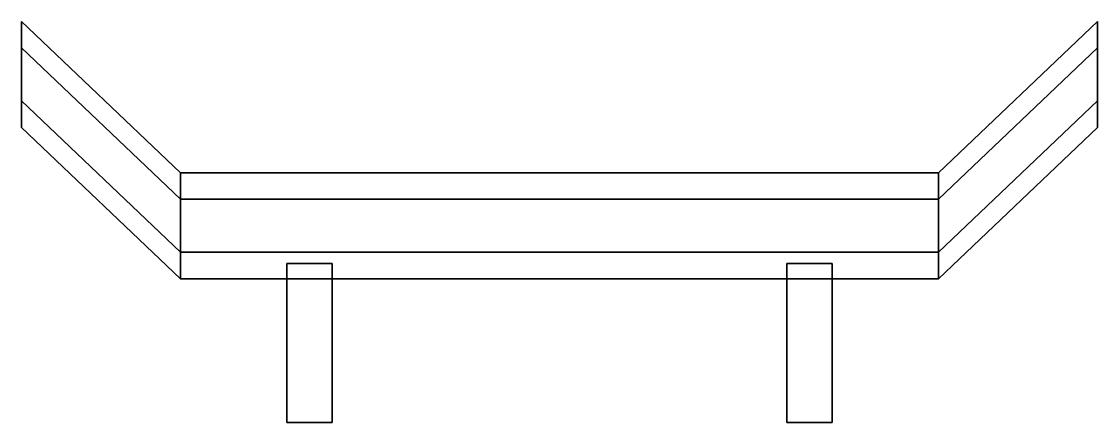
# Model space of a CAD drawing. Extents: x -0.71 to 0.71, y -0.46 to 0.07.
import ezdxf

# ---------------------------------------------------------------- set-up
doc = ezdxf.new("R2010")
doc.units = 0
doc.layers.get('0').update_dxf_attribs({"linetype": 'CONTINUOUS'})

msp = doc.modelspace()

# ---------------------------------------------------------------- linework, layer by layer
for points in [[(-0.5, -0.165, 0.6506), (-0.5, -0.13, 0.59), (-0.71, 0.07, 0.53), (-0.71, 0.035, 0.5906)], [(-0.5, -0.13, 0.59), (-0.5, -0.165, 0.5294), (-0.71, 0.035, 0.4694), (-0.71, 0.07, 0.53)], [(0.71, 0.035, 0.5906), (0.71, 0.07, 0.53), (0.5, -0.13, 0.59), (0.5, -0.165, 0.6506)], [(0.71, 0.07, 0.53), (0.71, 0.035, 0.4694), (0.5, -0.165, 0.5294), (0.5, -0.13, 0.59)], [(-0.5, -0.235, 0.6506), (-0.5, -0.165, 0.6506), (-0.71, 0.035, 0.5906), (-0.71, -0.035, 0.5906)], [(-0.5, -0.165, 0.5294), (-0.5, -0.235, 0.5294), (-0.71, -0.035, 0.4694), (-0.71, 0.035, 0.4694)], [(0.71, -0.035, 0.5906), (0.71, 0.035, 0.5906), (0.5, -0.165, 0.6506), (0.5, -0.235, 0.6506)], [(0.71, 0.035, 0.4694), (0.71, -0.035, 0.4694), (0.5, -0.235, 0.5294), (0.5, -0.165, 0.5294)], [(-0.5, -0.27, 0.59), (-0.5, -0.235, 0.6506), (-0.71, -0.035, 0.5906), (-0.71, -0.07, 0.53)], [(-0.5, -0.235, 0.5294), (-0.5, -0.27, 0.59), (-0.71, -0.07, 0.53), (-0.71, -0.035, 0.4694)], [(0.71, -0.07, 0.53), (0.71, -0.035, 0.5906), (0.5, -0.235, 0.6506), (0.5, -0.27, 0.59)], [(0.71, -0.035, 0.4694), (0.71, -0.07, 0.53), (0.5, -0.27, 0.59), (0.5, -0.235, 0.5294)], [(0.5, -0.165, 0.6506), (0.5, -0.13, 0.59), (-0.5, -0.13, 0.59), (-0.5, -0.165, 0.6506)], [(0.5, -0.13, 0.59), (0.5, -0.165, 0.5294), (-0.5, -0.165, 0.5294), (-0.5, -0.13, 0.59)], [(0.5, -0.235, 0.6506), (0.5, -0.165, 0.6506), (-0.5, -0.165, 0.6506), (-0.5, -0.235, 0.6506)], [(0.5, -0.165, 0.5294), (0.5, -0.235, 0.5294), (-0.5, -0.235, 0.5294), (-0.5, -0.165, 0.5294)], [(0.5, -0.27, 0.59), (0.5, -0.235, 0.6506), (-0.5, -0.235, 0.6506), (-0.5, -0.27, 0.59)], [(0.5, -0.235, 0.5294), (0.5, -0.27, 0.59), (-0.5, -0.27, 0.59), (-0.5, -0.235, 0.5294)], [(-0.3, -0.46, 0.62), (-0.3, -0.25, 0.62), (-0.36, -0.25, 0.62), (-0.36, -0.46, 0.62)], [(-0.36, -0.25, 0.62), (-0.36, -0.25, 0.57), (-0.36, -0.46, 0.57), (-0.36, -0.46, 0.62)], [(-0.36, -0.46, 0.57), (-0.36, -0.25, 0.57), (-0.3, -0.25, 0.57), (-0.3, -0.46, 0.57)], [(-0.3, -0.46, 0.57), (-0.3, -0.25, 0.57), (-0.3, -0.25, 0.62), (-0.3, -0.46, 0.62)], [(0.3, -0.25, 0.62), (0.3, -0.25, 0.57), (0.3, -0.46, 0.57), (0.3, -0.46, 0.62)], [(0.3, -0.46, 0.57), (0.3, -0.25, 0.57), (0.36, -0.25, 0.57), (0.36, -0.46, 0.57)], [(0.36, -0.46, 0.62), (0.36, -0.25, 0.62), (0.3, -0.25, 0.62), (0.3, -0.46, 0.62)], [(0.36, -0.46, 0.57), (0.36, -0.25, 0.57), (0.36, -0.25, 0.62), (0.36, -0.46, 0.62)], [(-0.36, -0.46, 0.62), (-0.36, -0.46, 0.57), (-0.3, -0.46, 0.57), (-0.3, -0.46, 0.62)], [(0.3, -0.46, 0.62), (0.3, -0.46, 0.57), (0.36, -0.46, 0.57), (0.36, -0.46, 0.62)]]:
    msp.add_3dface(points)

doc.saveas('drawing.dxf')
